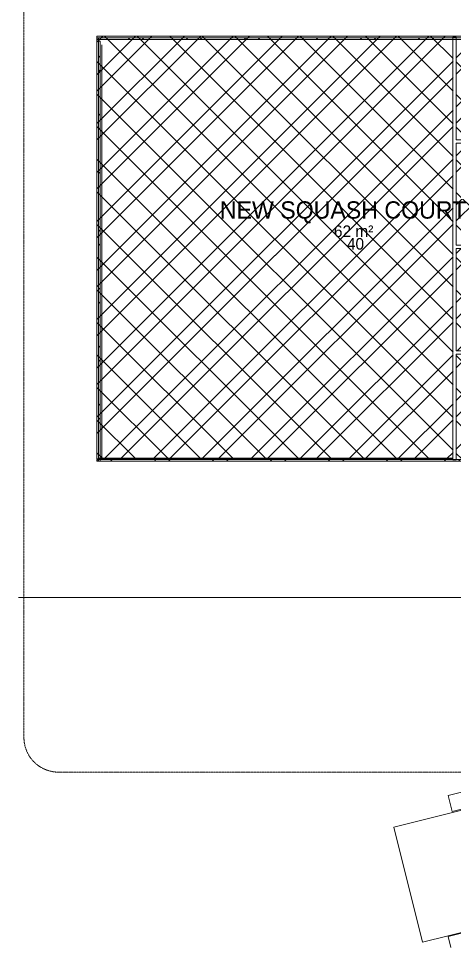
# Model space of a CAD drawing. Header units: inches. Extents: x 22 to 382261, y 22 to 371281.
# Drawn here: x 95524 to 102138, y 234553 to 248649 of the extents above; entities that cross this region are included whole.
import ezdxf

# ---------------------------------------------------------------- set-up
doc = ezdxf.new("R2010")
doc.units = ezdxf.units.IN
doc.header["$MEASUREMENT"] = 0
doc.linetypes.add('_Grundgrenze_', pattern=[9, 4, -1, 1, -1, 1, -1])
for name, color, linetype, lineweight in [('A-ANNO-SYMB', 150, 'Continuous', 9), ('A-AREA', 32, 'Continuous', 9), ('A-AREA-IDEN', 2, 'Continuous', 9), ('A-FLOR', 192, 'Continuous', 9), ('A-FLOR-PATT', 8, 'Continuous', 9), ('A-GLAZ-CURT', 52, 'Continuous', 9), ('Q-CASE', 31, 'Continuous', 9)]:
    doc.layers.add(name, color=color, linetype=linetype, lineweight=lineweight)
doc.styles.add('Century Gothic_1', font='GOTHIC.TTF', dxfattribs={"height": 1})
doc.styles.add('Gill Sans MT', font='GIL_____.TTF', dxfattribs={"height": 262.5})

# ---------------------------------------------------------------- blocks, each defined once
blk = doc.blocks.new('Casework 1 - Casework 1-382926-01-Ground floor DIMENSION PLAN')
at = {"layer": 'Q-CASE'}
for p, q in [((-23208, -9146), (-32719, -11517)), ((-32284, -13264), (-22773, -10893)), ((-31654, -10980), (-31896, -11041)), ((-31896, -11041), (-31836, -11283)), ((-31836, -11283), (-31593, -11223)), ((-32719, -11517), (-32284, -13264)), ((-31654, -13118), (-31896, -13178)), ((-31896, -13178), (-31855, -13344))]:
    blk.add_line(p, q, dxfattribs=at)
blk = doc.blocks.new('Casework 25 - Casework 8-692442-01-Ground floor DIMENSION PLAN')
at = {"layer": 'Q-CASE'}
for p, q in [((8261, 5138), (8211, 5138)), ((8211, 5138), (8211, 5128)), ((8211, 5128), (8211, 5103)), ((8211, 5103), (8211, -1272)), ((8261, 5128), (8261, 5138)), ((8261, 5103), (8261, 5128)), ((8261, 3581), (8261, 5103)), ((2883, 5023), (2881, 5023)), ((2881, -1272), (2881, 5023)), ((2883, 5023), (2883, -1272)), ((9911, 3581), (8261, 3581)), ((8261, 1981), (8261, 3531)), ((8261, 3531), (9861, 3531)), ((9861, 3531), (9861, 1981)), ((9911, 1981), (9911, 3581)), ((9861, 1981), (8261, 1981)), ((12542, 1981), (9911, 1981)), ((12542, 1931), (12542, 1981)), ((8261, 381), (8261, 1931)), ((8261, 1931), (9861, 1931)), ((9861, 1931), (9861, 381)), ((9911, 381), (9911, 1931)), ((9911, 1931), (12542, 1931)), ((9861, 381), (8261, 381)), ((8261, -1272), (8261, 331)), ((8261, 331), (9911, 331)), ((9911, 331), (9911, 381)), ((2881, -1277), (2881, -1272)), ((2883, -1277), (2881, -1277)), ((2883, -1272), (2883, -1277)), ((8211, -1272), (8211, -1277)), ((8211, -1277), (8261, -1277)), ((8261, -1277), (8261, -1272))]:
    blk.add_line(p, q, dxfattribs=at)
blk = doc.blocks.new('System Panel - Glazed-V32-01-Ground floor DIMENSION PLAN')
at = {"layer": 'A-GLAZ-CURT'}
h = blk.add_hatch(dxfattribs=at)
h.set_pattern_fill('FP_13', color=256, style=0, pattern_type=2)
h.set_pattern_definition([(135, (-2778.8, 37151.2), (-440.033, -440.033), []), (135, (-3445.56, 37151.2), (-440.033, -440.033), [])])
h.paths.add_polyline_path([(3187.5, -49.5), (3187.5, -24.5), (-3187.5, -24.5), (-3187.5, -49.5)])
for p, q in [((3187.5, -24.5), (-3187.5, -24.5)), ((-3187.5, -24.5), (-3187.5, -49.5)), ((-3187.5, -49.5), (-3187.5, -24.5)), ((3163, -24.5), (-3187.5, -24.5)), ((-3187.5, -49.5), (3187.5, -49.5)), ((-3187.5, -49.5), (3163, -49.5)), ((3187.5, -24.5), (3163, -24.5)), ((3163, -49.5), (3187.5, -49.5)), ((3187.5, -49.5), (3187.5, -24.5)), ((3187.5, -24.5), (3187.5, -49.5))]:
    blk.add_line(p, q, dxfattribs=at)
blk = doc.blocks.new('System Panel - Glazed-836453-01-Ground floor DIMENSION PLAN')
at = {"layer": 'A-GLAZ-CURT'}
h = blk.add_hatch(dxfattribs=at)
h.set_pattern_fill('FP_14', color=256, style=0, pattern_type=2)
h.set_pattern_definition([(225, (-32303.7, -5917.3), (440.033, -440.033), []), (225, (-32303.7, -6584.06), (440.033, -440.033), [])])
h.paths.add_polyline_path([(-4920, 49.5), (-4920, 24.5), (4920, 24.5), (4920, 49.5), (-3127.281815, 49.5)])
for p, q in [((4920, 49.5), (-4920, 49.5)), ((-4920, 49.5), (-4920, 24.5)), ((-4920, 24.5), (-4920, 49.5)), ((4920, 49.5), (-4920, 49.5)), ((-4920, 24.5), (4920, 24.5)), ((-4920, 24.5), (-4916.5, 24.5)), ((-4916.5, 24.5), (-4904.5, 24.5)), ((-4904.5, 24.5), (-532.5, 24.5)), ((-482.655521, 24.5), (4845.5, 24.5)), ((4847.5, 24.5), (4872, 24.5)), ((4872, 24.5), (4897, 24.5)), ((4897, 24.5), (4920, 24.5)), ((4920, 24.5), (4920, 49.5)), ((4920, 49.5), (4920, 24.5))]:
    blk.add_line(p, q, dxfattribs=at)
blk = doc.blocks.new('System Panel - Glazed-836405-01-Ground floor DIMENSION PLAN')
at = {"layer": 'A-GLAZ-CURT'}
h = blk.add_hatch(dxfattribs=at)
h.set_pattern_fill('FP_15', color=256, style=0, pattern_type=2)
h.set_pattern_definition([(225, (-32308.45, 482.7), (440.033, -440.033), []), (225, (-32308.45, -184.06), (440.033, -440.033), [])])
h.paths.add_polyline_path([(-4056, 50), (-4915, 50), (-4915, 24), (4915, 24), (4915, 50), (-3132, 50)])
for p, q in [((4915, 50), (-4915, 50)), ((-4915, 50), (-4915, 24)), ((-4915, 24), (4915, 24)), ((-537, 50), (-4909, 50)), ((-4909, 24), (-537, 24)), ((-488, 24), (4915, 24)), ((4915, 50), (-487, 50)), ((4915, 24), (4915, 50)), ((4915, 50), (4915, 24))]:
    blk.add_line(p, q, dxfattribs=at)

msp = doc.modelspace()

# ---------------------------------------------------------------- hatches: boundary and pattern name
at = {"layer": 'A-FLOR-PATT'}
h = msp.add_hatch(dxfattribs=at)
h.set_pattern_fill('FP_8', color=256, style=0, pattern_type=2)
h.set_pattern_definition([(45, (133937.6, 247897.27), (-371.231, 371.231), []), (45, (134185.1, 247897.27), (-371.231, 371.231), []), (135, (133937.62, 247897.27), (-247.4874, -247.4874), [])])
h.paths.add_polyline_path([(106550.4, 241965.5), (106907.4, 241965.5), (106907.4, 243170.5), (106553.4, 243170.5), (106553.4, 243199.5), (106550.4, 243199.5), (106550.4, 243170.5)])
h.paths.add_polyline_path([(96713.9, 241965.5), (96786.4, 241965.5), (96788.4, 241965.5), (102116.4, 241965.5), (102116.4, 248365.5), (102166.4, 248365.5), (102166.4, 246808), (103816.4, 246808), (103816.4, 245208), (106446.7, 245208), (106446.7, 245158), (103816.4, 245158), (103816.4, 243558), (102166.4, 243558), (102166.4, 241965.5), (106538.4, 241965.5), (106538.4, 244692.5), (106550.4, 244692.5), (106550.4, 244697.5), (106538.4, 244697.5), (106538.4, 245613.5), (106550.4, 245613.5), (106550.4, 245618.5), (106538.4, 245618.5), (106538.4, 248355.5), (106550.4, 248355.5), (106550.4, 247111.5), (106553.4, 247111.5), (106553.4, 247140.5), (106907.4, 247141.5), (106907.4, 248380), (96713.9, 248380), (96713.9, 248306)])
h.paths.add_polyline_path([(106825.4, 243278.5), (106852, 243279.9), (106853.4, 243283.5), (106852, 243291), (106848.4, 243292.5), (106850.4, 243291), (106848.4, 243279.5), (106813.4, 243278.5)])
h.paths.add_polyline_path([(106553.4, 243371.5), (106553.4, 243400.5), (106907.4, 243401.5), (106907.4, 244490.5), (106553.4, 244490.5), (106553.4, 244591.5), (106550.4, 244591.5), (106550.4, 243371.5)])
h.paths.add_polyline_path([(102166.4, 243608), (103766.4, 243608.3), (103766.4, 245158), (102166.4, 245158)])
h.paths.add_polyline_path([(106848.4, 244598.5), (106852.7, 244601), (106853.4, 244607.5), (106850.9, 244611.8), (106848.4, 244612.5), (106850.4, 244611), (106848.4, 244599.5), (106839.6, 244598.5)])
h.paths.add_polyline_path([(106553.4, 244711.5), (106553.4, 244720.5), (106550.4, 244720.5), (106550.4, 244711.5)])
h.paths.add_polyline_path([(106849.7, 244720.5), (106907.4, 244721.5), (106907.4, 245590.5), (106558.4, 245589), (106558.4, 245529), (106550.4, 245529), (106550.4, 244889.5), (106560.4, 244889.5), (106560.4, 244820.5), (106570.4, 244820.5), (106570.4, 244794.5), (106560.4, 244793.9), (106560.4, 244790.5), (106570.4, 244790.5), (106570.4, 244769.5), (106580.4, 244769.5), (106580.4, 244749.5), (106570.4, 244749.5), (106570.4, 244730.5), (106560.4, 244729.5), (106562, 244726.5), (106570.4, 244726.5), (106570.4, 244720.5), (106848.4, 244720.5)])
h.paths.add_polyline_path([(103766.4, 245208), (103766.4, 246758), (102166.4, 246758), (102166.4, 245208), (102913.8, 245208)])
h.paths.add_polyline_path([(106839.6, 245698.5), (106852, 245699.9), (106853.4, 245703.5), (106852, 245711), (106848.4, 245712.5), (106850.4, 245711.5), (106848.4, 245699.5), (106724.1, 245698.5)])
h.paths.add_polyline_path([(106553.4, 245720), (106553.4, 245820.5), (106907.4, 245821.5), (106907.4, 246910.5), (106553.4, 246910.5), (106553.4, 246939.5), (106550.4, 246939.5), (106550.4, 245720)])
h.paths.add_polyline_path([(106825.4, 247018.5), (106852, 247019.9), (106853.4, 247023.5), (106852, 247031), (106848.4, 247032.5), (106850.4, 247031), (106848.4, 247019.5), (106824.6, 247018.5)])

# ---------------------------------------------------------------- linework, layer by layer
at = {"layer": 'A-ANNO-SYMB', "linetype": '_Grundgrenze_'}
for p, q in [((95605.5, 257165.3), (95605.5, 237738.1)), ((96130.5, 237213.1), (122150.5, 237213.1))]:
    msp.add_line(p, q, dxfattribs=at)
msp.add_arc((96130.5, 237738.1), 525, 180, 270, dxfattribs=at)
at = {"layer": 'A-AREA'}
for p, q in [((96738.9, 248355.5), (102116.7, 248355.5)), ((96738.9, 248330.5), (96738.9, 248355.5)), ((96738.9, 248355.5), (102116.7, 248355.5)), ((96738.9, 248330.5), (96738.9, 248355.5)), ((96738.9, 248306), (96738.9, 248330.5)), ((96738.9, 248306), (96738.9, 248330.5)), ((96738.9, 241955.5), (96738.9, 248306)), ((96738.9, 241980), (96738.9, 248306)), ((96761.9, 241980), (96738.9, 241980)), ((96761.9, 241955.5), (96738.9, 241955.5)), ((96786.4, 241980), (96761.9, 241980)), ((96786.4, 241955.5), (96761.9, 241955.5)), ((102116.4, 241980), (96788.4, 241980)), ((102116.6, 241955.5), (96788.4, 241955.5))]:
    msp.add_line(p, q, dxfattribs=at)
at = {"layer": 'A-FLOR'}
for p, q in [((106907.4, 248380), (96713.9, 248380)), ((96713.9, 248380), (96713.9, 241965.5)), ((96713.9, 241965.5), (96786.4, 241965.5)), ((96788.4, 241965.5), (102116.9, 241965.5)), ((95524, 239865.5), (103018.4, 239865.5))]:
    msp.add_line(p, q, dxfattribs=at)

# ---------------------------------------------------------------- block references
at = {"layer": 'A-GLAZ-CURT'}
for name, p, rotation in [('System Panel - Glazed-836405-01-Ground floor DIMENSION PLAN', (101629.2, 248380), 180), ('System Panel - Glazed-V32-01-Ground floor DIMENSION PLAN', (96786.4, 245118.5), 269.9999999999999), ('System Panel - Glazed-836453-01-Ground floor DIMENSION PLAN', (101633.9, 241980), 180)]:
    msp.add_blockref(name, p, dxfattribs=dict(at, rotation=rotation))
at = {"layer": 'Q-CASE'}
for name, p in [('Casework 25 - Casework 8-692442-01-Ground floor DIMENSION PLAN', (93905.2, 243227.3)), ('Casework 1 - Casework 1-382926-01-Ground floor DIMENSION PLAN', (133937.6, 247897.3))]:
    msp.add_blockref(name, p, dxfattribs=at)

# ---------------------------------------------------------------- texts
at = {"layer": 'A-AREA-IDEN', "attachment_point": 1}
for s, insert, char_height, width, style in [('NEW SQUASH COURT', (98578.6, 245875.6), 262.5, 5008.543, 'Gill Sans MT'), ('62 m²', (100309.3, 245509.5), 175, 813.713, 'Century Gothic_1'), ('40', (100506.2, 245318), 175, 336.709, 'Century Gothic_1')]:
    msp.add_mtext(s, dxfattribs=dict(at, insert=insert, char_height=char_height, width=width, style=style))

doc.saveas('drawing.dxf')
